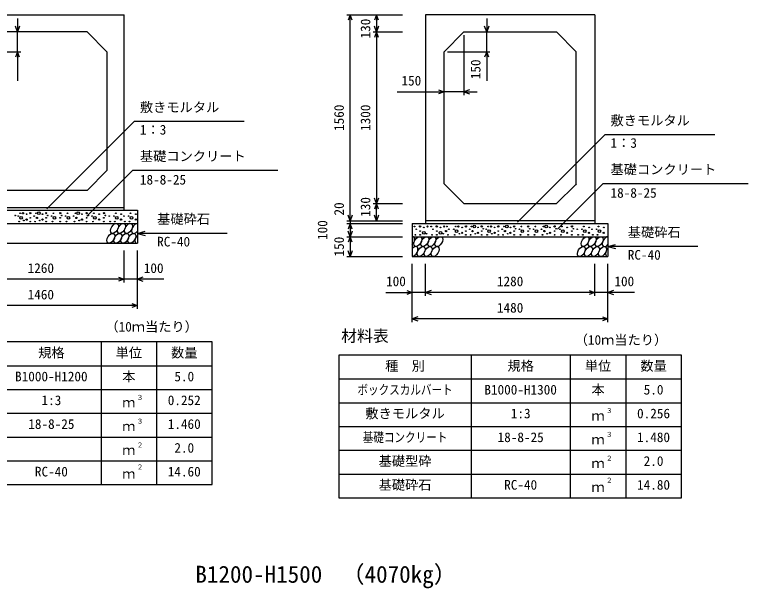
# Model space of a CAD drawing. Units: millimetres, scale not verified. Extents: x -25170 to 75630, y 0 to 35640.
# Drawn here: x 60892 to 66442, y 22551 to 26892 of the extents above; entities that cross this region are included whole.
import ezdxf
from ezdxf.enums import TextEntityAlignment as Align

# ---------------------------------------------------------------- set-up
doc = ezdxf.new("R2010")
doc.units = ezdxf.units.MM
doc.header["$LTSCALE"] = 60
for name, color, linetype, lineweight in [('DIM', 7, 'Continuous', 25), ('HATCH', 6, 'Continuous', 25), ('HYO', 3, 'Continuous', 25), ('HYO2', 4, 'Continuous', 25), ('OUTLINE', 3, 'Continuous', 25), ('TXT', 7, 'Continuous', 25)]:
    doc.layers.add(name, color=color, linetype=linetype, lineweight=lineweight)
doc.styles.add('ＭＳ ゴシック', font='')
doc.styles.get('ＭＳ ゴシック').set_extended_font_data('MS Gothic')

msp = doc.modelspace()

# ---------------------------------------------------------------- linework, layer by layer
at = {"layer": 'DIM'}
for p, q in [((60912.46, 26861.89), (60912.46, 26761.89)), ((63403.88, 26891.89), (63824.98, 26891.89)), ((63428.88, 26891.89), (63413.49, 26849.6)), ((63428.88, 25331.89), (63428.88, 26891.89)), ((63444.27, 26849.6), (63428.88, 26891.89)), ((63628.88, 26891.89), (63613.49, 26849.6)), ((63628.88, 26891.89), (63628.88, 26761.89)), ((63644.27, 26849.6), (63628.88, 26891.89)), ((64462.46, 26861.89), (64462.46, 26761.89)), ((60912.46, 26761.89), (60897.07, 26804.17)), ((60927.85, 26804.17), (60912.46, 26761.89)), ((60912.46, 26611.89), (60912.46, 26761.89)), ((63603.88, 26761.89), (63824.98, 26761.89)), ((63628.88, 26761.89), (63613.49, 26804.17)), ((63628.88, 26761.89), (63613.49, 26719.6)), ((63644.27, 26804.17), (63628.88, 26761.89)), ((63628.88, 26761.89), (63628.88, 25461.89)), ((63644.27, 26719.6), (63628.88, 26761.89)), ((64462.46, 26761.89), (64447.07, 26804.17)), ((64477.85, 26804.17), (64462.46, 26761.89)), ((64462.46, 26611.89), (64462.46, 26761.89)), ((64289.98, 26736.89), (64289.98, 26283.87)), ((60614.98, 26611.89), (60937.46, 26611.89)), ((60912.46, 26611.89), (60897.07, 26569.6)), ((60927.85, 26569.6), (60912.46, 26611.89)), ((60912.46, 26611.89), (60912.46, 26391.01)), ((64164.98, 26611.89), (64487.46, 26611.89)), ((64462.46, 26611.89), (64447.07, 26569.6)), ((64477.85, 26569.6), (64462.46, 26611.89)), ((64462.46, 26611.89), (64462.46, 26391.01)), ((63785.88, 26308.87), (64139.98, 26308.87)), ((64097.7, 26324.26), (64139.98, 26308.87)), ((64139.98, 26308.87), (64097.7, 26293.48)), ((64289.98, 26308.87), (64139.98, 26308.87)), ((64332.27, 26324.26), (64289.98, 26308.87)), ((64289.98, 26308.87), (64389.98, 26308.87)), ((64289.98, 26308.87), (64332.27, 26293.48)), ((61136.2, 25422.55), (61796.48, 26082.83)), ((62628.89, 26082.83), (61796.48, 26082.83)), ((64696.2, 25322.55), (65356.48, 25982.83)), ((66188.89, 25982.83), (65356.48, 25982.83)), ((61438.01, 25368.16), (61782.07, 25712.22)), ((62881.62, 25712.22), (61782.07, 25712.22)), ((64998.01, 25268.16), (65342.07, 25612.22)), ((66441.62, 25612.22), (65342.07, 25612.22)), ((63628.88, 25461.89), (63613.49, 25504.17)), ((63644.27, 25504.17), (63628.88, 25461.89)), ((63603.88, 25461.89), (63824.98, 25461.89)), ((63628.88, 25461.89), (63613.49, 25419.6)), ((63628.88, 25331.89), (63628.88, 25461.89)), ((63644.27, 25419.6), (63628.88, 25461.89)), ((63428.88, 25331.89), (63413.49, 25374.17)), ((63444.27, 25374.17), (63428.88, 25331.89)), ((63628.88, 25331.89), (63613.49, 25374.17)), ((63644.27, 25374.17), (63628.88, 25331.89)), ((63403.88, 25331.89), (63824.98, 25331.89)), ((63403.88, 25311.89), (63824.98, 25311.89)), ((63428.88, 25311.89), (63413.49, 25269.6)), ((63428.88, 25331.89), (63428.88, 25311.89)), ((63428.88, 25311.89), (63428.88, 25211.89)), ((63444.27, 25269.6), (63428.88, 25311.89)), ((61819.98, 25236.89), (61877.94, 25252.42)), ((63428.88, 25211.89), (63413.49, 25254.17)), ((63444.27, 25254.17), (63428.88, 25211.89)), ((62499.79, 25236.89), (61819.98, 25236.89)), ((61819.98, 25236.89), (61877.94, 25221.36)), ((63403.88, 25211.89), (63824.98, 25211.89)), ((63428.88, 25211.89), (63413.49, 25169.6)), ((63428.88, 25211.89), (63428.88, 25061.89)), ((63444.27, 25169.6), (63428.88, 25211.89)), ((65379.98, 25136.89), (65437.94, 25152.42)), ((61719.98, 24865.28), (61719.98, 25106.89)), ((61719.98, 24865.28), (61719.98, 25106.89)), ((61819.98, 24665.28), (61819.98, 25106.89)), ((63428.88, 25061.89), (63413.49, 25104.17)), ((63444.27, 25104.17), (63428.88, 25061.89)), ((66059.79, 25136.89), (65379.98, 25136.89)), ((65379.98, 25136.89), (65437.94, 25121.36)), ((63403.88, 25061.89), (63824.98, 25061.89)), ((63899.98, 24565.28), (63899.98, 25006.89)), ((63999.98, 24765.28), (63999.98, 25006.89)), ((65279.98, 24765.28), (65279.98, 25006.89)), ((65279.98, 24765.28), (65279.98, 25006.89)), ((65379.98, 24565.28), (65379.98, 25006.89)), ((61719.98, 24890.28), (60459.98, 24890.28)), ((61677.7, 24905.67), (61719.98, 24890.28)), ((61719.98, 24890.28), (61677.7, 24874.88)), ((61819.98, 24890.28), (61719.98, 24890.28)), ((61862.27, 24905.67), (61819.98, 24890.28)), ((62019.53, 24890.28), (61819.98, 24890.28)), ((61819.98, 24890.28), (61862.27, 24874.88)), ((63700.44, 24790.28), (63899.98, 24790.28)), ((63857.7, 24805.67), (63899.98, 24790.28)), ((63899.98, 24790.28), (63857.7, 24774.88)), ((63999.98, 24790.28), (63899.98, 24790.28)), ((64042.27, 24805.67), (63999.98, 24790.28)), ((65279.98, 24790.28), (63999.98, 24790.28)), ((63999.98, 24790.28), (64042.27, 24774.88)), ((65237.7, 24805.67), (65279.98, 24790.28)), ((65279.98, 24790.28), (65237.7, 24774.88)), ((65379.98, 24790.28), (65279.98, 24790.28)), ((65422.27, 24805.67), (65379.98, 24790.28)), ((65579.53, 24790.28), (65379.98, 24790.28)), ((65379.98, 24790.28), (65422.27, 24774.88)), ((61777.7, 24705.67), (61819.98, 24690.28)), ((61819.98, 24690.28), (60359.98, 24690.28)), ((61819.98, 24690.28), (61777.7, 24674.88)), ((63942.27, 24605.67), (63899.98, 24590.28)), ((65379.98, 24590.28), (63899.98, 24590.28)), ((63899.98, 24590.28), (63942.27, 24574.88)), ((65337.7, 24605.67), (65379.98, 24590.28)), ((65379.98, 24590.28), (65337.7, 24574.88))]:
    msp.add_line(p, q, dxfattribs=at)
at = {"layer": 'HATCH'}
for centre, radius in [((60896.35, 25372.37), 2.5), ((60919.11, 25368.05), 2.5), ((60940.14, 25354.05), 10), ((60933.13, 25389.07), 2.5), ((60954.16, 25389.07), 5), ((60982.2, 25382.06), 2.5), ((61010.24, 25389.94), 5), ((61039.11, 25368.05), 2.5), ((61053.13, 25389.07), 2.5), ((61074.16, 25389.07), 10), ((61102.2, 25382.06), 2.5), ((61130.24, 25389.94), 5), ((61141.58, 25372.37), 2.5), ((61171.04, 25368.05), 2.5), ((61192.07, 25354.05), 10), ((61185.06, 25389.07), 2.5), ((61236.34, 25389.94), 5), ((61247.68, 25372.37), 2.5), ((61277.14, 25368.05), 2.5), ((61298.17, 25354.05), 10), ((61291.16, 25389.07), 2.5), ((61337.54, 25368.05), 2.5), ((61351.56, 25389.07), 2.5), ((61372.59, 25389.07), 10), ((61400.63, 25382.06), 2.5), ((61436.17, 25389.94), 5), ((61447.51, 25372.37), 2.5), ((61476.97, 25368.05), 2.5), ((61498, 25354.05), 10), ((61490.98, 25389.07), 2.5), ((61531.27, 25382.06), 2.5), ((61566.8, 25389.94), 5), ((61578.14, 25372.37), 2.5), ((61607.6, 25368.05), 2.5), ((61642.86, 25368.05), 2.5), ((61663.89, 25354.05), 10), ((61656.88, 25389.07), 2.5), ((61697.16, 25382.06), 2.5), ((61718.67, 25368.05), 2.5), ((61753.92, 25368.05), 2.5), ((61774.95, 25354.05), 10), ((61767.94, 25389.07), 2.5), ((61808.22, 25382.06), 2.5), ((60926.12, 25326.04), 2.5), ((60961.17, 25333.91), 2.5), ((60982.2, 25340.92), 5), ((61010.24, 25354.05), 2.5), ((61010.24, 25326.04), 2.5), ((61046.12, 25326.04), 2.5), ((61060.14, 25354.05), 5), ((61081.17, 25333.91), 2.5), ((61102.2, 25340.92), 5), ((61130.24, 25354.05), 2.5), ((61130.24, 25326.04), 2.5), ((61178.05, 25326.04), 2.5), ((61236.34, 25354.05), 2.5), ((61236.34, 25326.04), 2.5), ((61284.15, 25326.04), 2.5), ((61344.55, 25326.04), 2.5), ((61358.57, 25354.05), 5), ((61379.6, 25333.91), 2.5), ((61400.63, 25340.92), 5), ((61436.17, 25354.05), 2.5), ((61436.17, 25326.04), 2.5), ((61483.98, 25326.04), 2.5), ((61531.27, 25340.92), 5), ((61566.8, 25354.05), 2.5), ((61566.8, 25326.04), 2.5), ((61614.61, 25326.04), 2.5), ((61649.87, 25326.04), 2.5), ((61697.16, 25340.92), 5), ((61725.68, 25326.04), 2.5), ((61760.93, 25326.04), 2.5), ((61808.22, 25340.92), 5), ((63915.95, 25289.07), 2.5), ((63929.97, 25268.05), 2.5), ((63958.84, 25289.94), 5), ((63958.84, 25254.05), 2.5), ((63986.88, 25282.06), 2.5), ((64014.92, 25289.07), 5), ((64042.05, 25289.07), 2.5), ((64056.07, 25268.05), 2.5), ((64084.95, 25289.94), 5), ((64084.95, 25254.05), 2.5), ((64112.99, 25282.06), 2.5), ((64141.02, 25289.07), 5), ((64155.04, 25254.05), 5), ((64162.05, 25289.07), 2.5), ((64176.07, 25268.05), 2.5), ((64213.89, 25268.05), 2.5), ((64234.92, 25254.05), 10), ((64227.91, 25289.07), 2.5), ((64248.94, 25289.07), 5), ((64276.98, 25282.06), 2.5), ((64305.01, 25289.94), 5), ((64305.01, 25254.05), 2.5), ((64333.89, 25268.05), 2.5), ((64347.91, 25289.07), 2.5), ((64354.92, 25254.05), 5), ((64368.94, 25289.07), 10), ((64396.98, 25282.06), 2.5), ((64425.01, 25289.94), 5), ((64425.01, 25254.05), 2.5), ((64436.35, 25272.37), 2.5), ((64459.11, 25268.05), 2.5), ((64480.14, 25254.05), 10), ((64473.13, 25289.07), 2.5), ((64494.16, 25289.07), 5), ((64522.2, 25282.06), 2.5), ((64550.24, 25289.94), 5), ((64550.24, 25254.05), 2.5), ((64579.11, 25268.05), 2.5), ((64593.13, 25289.07), 2.5), ((64600.14, 25254.05), 5), ((64614.16, 25289.07), 10), ((64642.2, 25282.06), 2.5), ((64670.24, 25289.94), 5), ((64670.24, 25254.05), 2.5), ((64681.58, 25272.37), 2.5), ((64711.04, 25268.05), 2.5), ((64732.07, 25254.05), 10), ((64725.06, 25289.07), 2.5), ((64776.34, 25289.94), 5), ((64776.34, 25254.05), 2.5), ((64787.68, 25272.37), 2.5), ((64817.14, 25268.05), 2.5), ((64838.17, 25254.05), 10), ((64831.16, 25289.07), 2.5), ((64877.54, 25268.05), 2.5), ((64891.56, 25289.07), 2.5), ((64898.57, 25254.05), 5), ((64912.59, 25289.07), 10), ((64940.63, 25282.06), 2.5), ((64976.17, 25289.94), 5), ((64976.17, 25254.05), 2.5), ((64987.51, 25272.37), 2.5), ((65016.97, 25268.05), 2.5), ((65038, 25254.05), 10), ((65030.98, 25289.07), 2.5), ((65071.27, 25282.06), 2.5), ((65106.8, 25289.94), 5), ((65106.8, 25254.05), 2.5), ((65118.14, 25272.37), 2.5), ((65147.6, 25268.05), 2.5), ((65182.86, 25268.05), 2.5), ((65203.89, 25254.05), 10), ((65196.88, 25289.07), 2.5), ((65237.16, 25282.06), 2.5), ((65258.67, 25268.05), 2.5), ((65293.92, 25268.05), 2.5), ((65314.95, 25254.05), 10), ((65307.94, 25289.07), 2.5), ((65348.22, 25282.06), 2.5), ((63922.96, 25226.04), 2.5), ((63958.84, 25226.04), 2.5), ((63986.88, 25240.92), 10), ((64007.91, 25233.91), 2.5), ((64049.06, 25226.04), 2.5), ((64084.95, 25226.04), 2.5), ((64112.99, 25240.92), 10), ((64134.01, 25233.91), 2.5), ((64169.06, 25226.04), 2.5), ((64220.9, 25226.04), 2.5), ((64255.95, 25233.91), 2.5), ((64276.98, 25240.92), 5), ((64305.01, 25226.04), 2.5), ((64340.9, 25226.04), 2.5), ((64375.95, 25233.91), 2.5), ((64396.98, 25240.92), 5), ((64425.01, 25226.04), 2.5), ((64466.12, 25226.04), 2.5), ((64501.17, 25233.91), 2.5), ((64522.2, 25240.92), 5), ((64550.24, 25226.04), 2.5), ((64586.12, 25226.04), 2.5), ((64621.17, 25233.91), 2.5), ((64642.2, 25240.92), 5), ((64670.24, 25226.04), 2.5), ((64718.05, 25226.04), 2.5), ((64776.34, 25226.04), 2.5), ((64824.15, 25226.04), 2.5), ((64884.55, 25226.04), 2.5), ((64919.6, 25233.91), 2.5), ((64940.63, 25240.92), 5), ((64976.17, 25226.04), 2.5), ((65023.98, 25226.04), 2.5), ((65071.27, 25240.92), 5), ((65106.8, 25226.04), 2.5), ((65154.61, 25226.04), 2.5), ((65189.87, 25226.04), 2.5), ((65237.16, 25240.92), 5), ((65265.68, 25226.04), 2.5), ((65300.93, 25226.04), 2.5), ((65348.22, 25240.92), 5)]:
    msp.add_circle(centre, radius, dxfattribs=at)
for centre in [(61646.5, 25274.37), (61699.71, 25274.37), (61752.91, 25274.37), (61618.61, 25199.38), (61671.82, 25199.38), (61725.03, 25199.38), (61778.23, 25199.38), (63940.83, 25174.37), (63994.03, 25174.37), (64047.24, 25174.37), (64100.45, 25174.37), (65206.5, 25174.37), (65259.71, 25174.37), (65312.91, 25174.37), (63966.15, 25099.38), (64019.35, 25099.38), (64072.56, 25099.38), (65178.61, 25099.38), (65231.82, 25099.38), (65285.03, 25099.38), (65338.23, 25099.38)]:
    msp.add_ellipse(centre, major_axis=(21.81, 35.31), ratio=0.5792, dxfattribs=at)
for centre, start_param, end_param in [((61806.12, 25274.37), 0.3357715, 4.4411806), ((61831.44, 25199.38), 1.2110787, 3.5658734), ((63887.62, 25174.37), 4.385593, 6.6745444), ((65366.12, 25174.37), 0.3357715, 4.4411806), ((63912.94, 25099.38), 3.5111464, 7.548991), ((65391.44, 25099.38), 1.2110787, 3.5658734)]:
    msp.add_ellipse(centre, major_axis=(21.81, 35.31), ratio=0.5792, start_param=start_param, end_param=end_param, dxfattribs=at)
at = {"layer": 'HYO'}
for p, q in [((62384.98, 24415.28), (59794.98, 24415.28)), ((61544.98, 24415.28), (61544.98, 23335.28)), ((61964.98, 24415.28), (61964.98, 23335.28)), ((62384.98, 23335.28), (62384.98, 24415.28)), ((65934.98, 24315.28), (63344.98, 24315.28)), ((63344.98, 24315.28), (63344.98, 23235.28)), ((64344.98, 24315.28), (64344.98, 23235.28)), ((65094.98, 24315.28), (65094.98, 23235.28)), ((65514.98, 24315.28), (65514.98, 23235.28)), ((65934.98, 23235.28), (65934.98, 24315.28)), ((59794.98, 24235.28), (62384.98, 24235.28)), ((63344.98, 24135.28), (65934.98, 24135.28)), ((59794.98, 23335.28), (62384.98, 23335.28)), ((63344.98, 23235.28), (65934.98, 23235.28))]:
    msp.add_line(p, q, dxfattribs=at)
at = {"layer": 'HYO2'}
for p, q in [((59794.98, 24055.28), (62384.98, 24055.28)), ((63344.98, 23955.28), (65934.98, 23955.28)), ((59794.98, 23875.28), (62384.98, 23875.28)), ((63344.98, 23775.28), (65934.98, 23775.28)), ((59794.98, 23695.28), (62384.98, 23695.28)), ((63344.98, 23595.28), (65934.98, 23595.28)), ((59794.98, 23515.28), (62384.98, 23515.28)), ((63344.98, 23415.28), (65934.98, 23415.28))]:
    msp.add_line(p, q, dxfattribs=at)
at = {"layer": 'OUTLINE'}
for p, q in [((60459.98, 26891.89), (61719.98, 26891.89)), ((61719.98, 25411.89), (61719.98, 26891.89)), ((63999.98, 26891.89), (63999.98, 25311.89)), ((65279.98, 26891.89), (63999.98, 26891.89)), ((65279.98, 26891.89), (65279.98, 25311.89)), ((61439.98, 26761.89), (60739.98, 26761.89)), ((61589.98, 26611.89), (61439.98, 26761.89)), ((64289.98, 26761.89), (64139.98, 26611.89)), ((64289.98, 26761.89), (64989.98, 26761.89)), ((65139.98, 26611.89), (64989.98, 26761.89)), ((61589.98, 26611.89), (61589.98, 25711.89)), ((64139.98, 25611.89), (64139.98, 26611.89)), ((65139.98, 25611.89), (65139.98, 26611.89)), ((61439.98, 25561.89), (61589.98, 25711.89)), ((64139.98, 25611.89), (64289.98, 25461.89)), ((65133.04, 25604.94), (64989.98, 25461.89)), ((65139.98, 25611.89), (65133.04, 25604.94)), ((61439.98, 25561.89), (60739.98, 25561.89)), ((60459.98, 25431.89), (61719.98, 25431.89)), ((64289.98, 25461.89), (64989.98, 25461.89)), ((60359.98, 25411.89), (61819.98, 25411.89)), ((61819.98, 25411.89), (61819.98, 25161.89)), ((60359.98, 25311.89), (61819.98, 25311.89)), ((63899.98, 25311.89), (63899.98, 25061.89)), ((63899.98, 25311.89), (65379.98, 25311.89)), ((65279.98, 25331.89), (63999.98, 25331.89)), ((65379.98, 25311.89), (65379.98, 25061.89)), ((63899.98, 25211.89), (65379.98, 25211.89)), ((60359.98, 25161.89), (61819.98, 25161.89)), ((63899.98, 25061.89), (65379.98, 25061.89))]:
    msp.add_line(p, q, dxfattribs=at)

# ---------------------------------------------------------------- texts
at = {"layer": 'DIM', "style": 'ＭＳ ゴシック'}
for s, p in [('130', (63603.88, 26711.89)), ('150', (64437.46, 26403.39)), ('1560', (63403.88, 26011.89)), ('1300', (63603.88, 26011.89)), ('130', (63603.88, 25361.89)), ('20', (63403.88, 25371.96)), ('100', (63278.88, 25186.89)), ('150', (63403.88, 25061.89))]:
    msp.add_text(s, height=73.31, rotation=90, dxfattribs=at).set_placement(p, align=Align.BOTTOM_LEFT)
for s, p in [('150', (63817.84, 26333.87)), ('敷きモルタル', (61839.33, 26132.83)), ('敷きモルタル', (65399.33, 26032.83)), ('1：3', (61839.33, 25962.72)), ('1：3', (65399.33, 25862.72)), ('基礎コンクリート', (61839.33, 25762.22)), ('基礎コンクリート', (65399.33, 25662.22)), ('18-8-25', (61839.33, 25584.59)), ('18-8-25', (65399.33, 25484.59)), ('基礎砕石', (61969.72, 25286.89)), ('基礎砕石', (65529.72, 25186.89)), ('RC-40', (61969.72, 25115.51)), ('RC-40', (65529.72, 25015.51)), ('1260', (60989.98, 24915.28)), ('100', (61868.62, 24915.28)), ('100', (63701.34, 24815.28)), ('1280', (64539.98, 24815.28)), ('100', (65428.62, 24815.28)), ('1460', (60989.98, 24715.28)), ('1480', (64539.98, 24615.28))]:
    msp.add_text(s, height=73.31, dxfattribs=at).set_placement(p, align=Align.BOTTOM_LEFT)
at = {"layer": 'TXT', "style": 'ＭＳ ゴシック'}
for s, height, p in [('（10ｍ当たり）', 73.31, (61578.31, 24471.94)), ('材料表', 87.98, (63361.65, 24390.28)), ('（10ｍ当たり）', 73.31, (65128.31, 24371.94)), ('規格', 73.31, (61069.98, 24275.28)), ('単位', 73.31, (61654.98, 24275.28)), ('数量', 73.31, (62074.98, 24275.28)), ('種\u3000別', 73.31, (63694.98, 24175.28)), ('規格', 73.31, (64619.98, 24175.28)), ('単位', 73.31, (65204.98, 24175.28)), ('数量', 73.31, (65624.98, 24175.28)), ('本', 73.31, (61704.98, 24095.28)), ('B1000-H1200', 73.31, (60894.98, 24095.28)), ('5.0', 73.31, (62099.98, 24095.28)), ('B1000-H1300', 73.31, (64444.98, 23995.28)), ('本', 73.31, (65254.98, 23995.28)), ('5.0', 73.31, (65649.98, 23995.28)), ('1:3', 73.31, (61094.98, 23915.28)), ('ｍ', 73.31, (61704.98, 23898.61)), ('３', 36.66, (61814.22, 23965.89)), ('0.252', 73.31, (62049.98, 23915.28)), ('敷きモルタル', 73.31, (63544.98, 23815.28)), ('1:3', 73.31, (64644.98, 23815.28)), ('ｍ', 73.31, (65254.98, 23798.61)), ('３', 36.66, (65364.22, 23865.89)), ('0.256', 73.31, (65599.98, 23815.28)), ('18-8-25', 73.31, (60994.98, 23735.28)), ('３', 36.66, (61814.22, 23785.89)), ('1.460', 73.31, (62049.98, 23735.28)), ('ｍ', 73.31, (61704.98, 23718.61)), ('18-8-25', 73.31, (64544.98, 23635.28)), ('３', 36.66, (65364.22, 23685.89)), ('1.480', 73.31, (65599.98, 23635.28)), ('２', 36.66, (61814.22, 23605.89)), ('2.0', 73.31, (62099.98, 23555.28)), ('ｍ', 73.31, (65254.98, 23618.61)), ('ｍ', 73.31, (61704.98, 23538.61)), ('基礎型砕', 73.31, (63644.98, 23455.28)), ('２', 36.66, (65364.22, 23505.89)), ('2.0', 73.31, (65649.98, 23455.28)), ('２', 36.66, (61814.22, 23439.22)), ('ｍ', 73.31, (65254.98, 23438.61)), ('RC-40', 73.31, (61044.98, 23375.28)), ('ｍ', 73.31, (61704.98, 23358.61)), ('14.60', 73.31, (62049.98, 23375.28)), ('基礎砕石', 73.31, (63644.98, 23275.28)), ('RC-40', 73.31, (64594.98, 23275.28)), ('２', 36.66, (65364.22, 23339.22)), ('14.80', 73.31, (65599.98, 23275.28)), ('ｍ', 73.31, (65254.98, 23258.61)), ('B1200-H1500', 128.3, (62258.73, 22554.39)), ('（4070kg）', 128.3, (63363.57, 22554.39))]:
    msp.add_text(s, height=height, dxfattribs=at).set_placement(p, align=Align.BOTTOM_LEFT)
at = {"layer": 'TXT', "style": 'ＭＳ ゴシック', "width": 0.8}
for s, p in [('ボックスカルバート', (63484.98, 23995.28)), ('基礎コンクリート', (63524.98, 23635.28))]:
    msp.add_text(s, height=73.31, dxfattribs=at).set_placement(p, align=Align.BOTTOM_LEFT)

doc.saveas('drawing.dxf')
